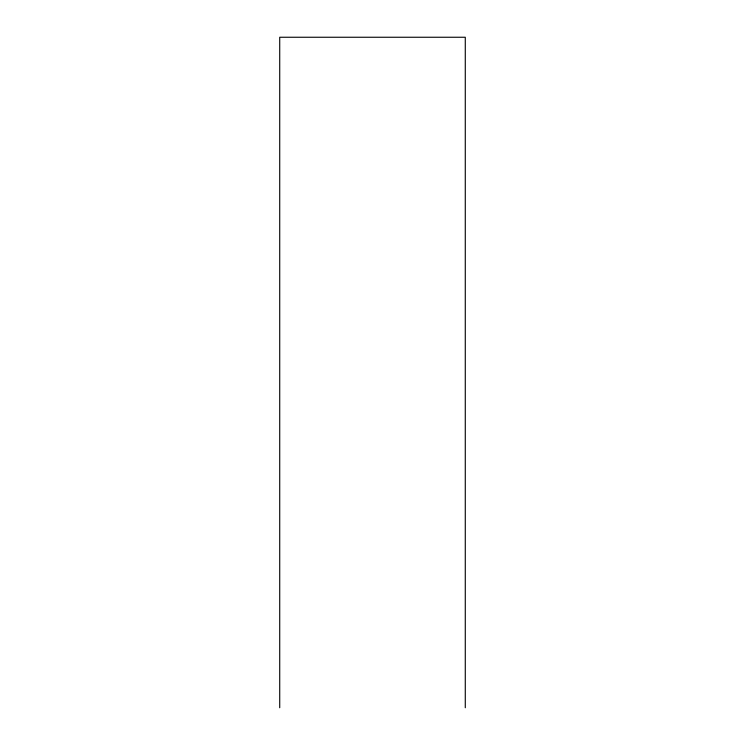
<?xml version="1.0" encoding="UTF-8"?>
<svg xmlns="http://www.w3.org/2000/svg" width="745" height="745" viewBox="0 0 745 745"><rect width="100%" height="100%" fill="white"/><g stroke="black" fill="none" stroke-linecap="round" stroke-linejoin="round"><path stroke-width="1.12" d="M465.28 707.75L465.28 37.25L279.72 37.25L279.72 707.75"/></g></svg>
